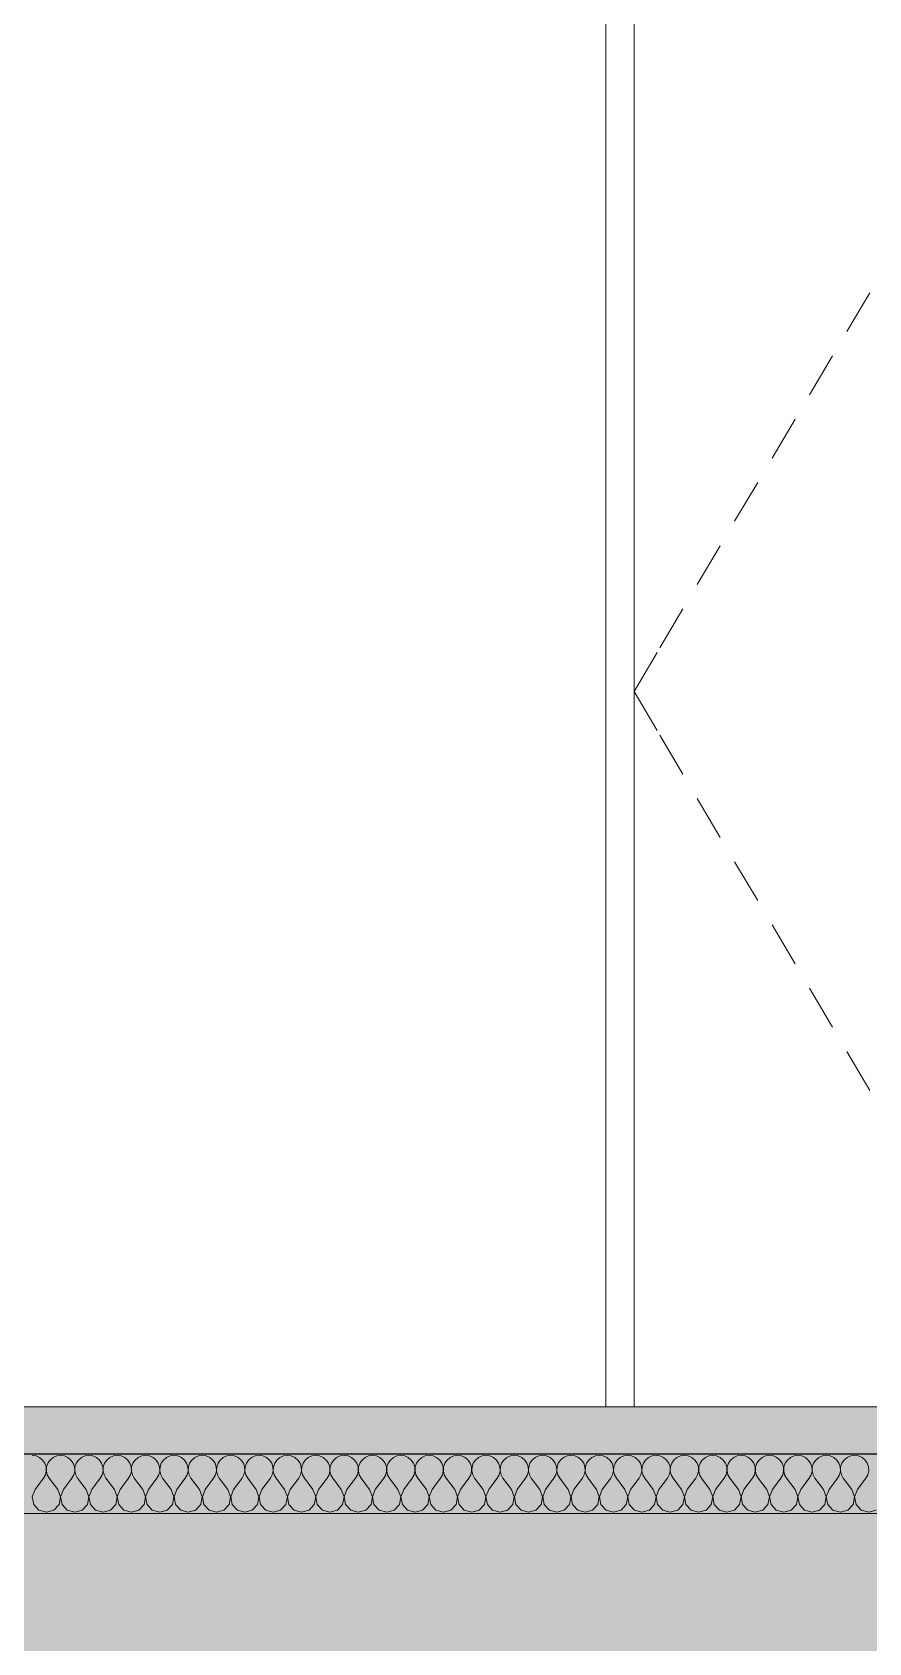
# Model space of a CAD drawing. Header units: millimetres. Extents: x -46169 to 153589, y -86316 to 18123.
# Drawn here: x 140326 to 141731, y -83316 to -80612 of the extents above; entities that cross this region are included whole.
import ezdxf

# ---------------------------------------------------------------- set-up
doc = ezdxf.new("R2010")
doc.units = ezdxf.units.MM
doc.header["$MEASUREMENT"] = 0
doc.linetypes.add('Dashed', pattern=[2822.222233, 1411.111116, -1411.111116])
doc.linetypes.add('Wipeout_Contour', pattern=[1000, 0, -1000])
for name, color, linetype, lineweight, true_color in [('0_Pen_No__105', 7, 'Continuous', 15, 0xa6a6a6), ('New_A-20-M_Floor_Slab_Pen_No__107', 7, 'Continuous', 15, 0xa6a6a6), ('New_A-20-M_Floor_Slab_Pen_No__109', 7, 'Continuous', 15, 0xa6a6a6), ('New_A-20-M_Floor_Slab_Pen_No__162', 7, 'Continuous', 0, 0xe47200), ('New_ArchiCAD Doors_Pen_No__63', 7, 'Continuous', 20, 0x606060)]:
    doc.layers.add(name, color=color, linetype=linetype, lineweight=lineweight, true_color=true_color)
for name, color, linetype, lineweight in [('A-95-P_Drawing_Pen_No__1', 7, 'Continuous', 13), ('A-95-P_Drawing_Pen_No__84', 8, 'Continuous', 20), ('New_A-20-M_Floor_Slab_Pen_No__1', 7, 'Continuous', 13), ('New_ArchiCAD Doors_Pen_No__3', 7, 'Continuous', 18), ('New_ArchiCAD Doors_Pen_No__87', 8, 'Continuous', 20)]:
    doc.layers.add(name, color=color, linetype=linetype, lineweight=lineweight)
for name, color, linetype in [('New_A-20-M_Floor_Slab', 7, 'Continuous'), ('New_A-25-M_Wall_Int', 7, 'Continuous'), ('New_ArchiCAD Doors', 7, 'Continuous')]:
    doc.layers.add(name, color=color, linetype=linetype)

# ---------------------------------------------------------------- blocks, each defined once
blk = doc.blocks.new('Section Elem_53_2', base_point=(96051.2, -82919.8))
at = {"color": 254, "linetype": 'Wipeout_Contour', "lineweight": 0, "ltscale": 640953.580065}
blk.add_wipeout([(140101.7, -82919.8), (140363.4, -82919.8), (140363.4, -71839.8), (140101.7, -71839.8)], dxfattribs=at).dxf.layer = 'New_A-25-M_Wall_Int'
at = {"color": 254, "linetype": 'Wipeout_Contour', "lineweight": 0, "ltscale": 641864.652982}
blk.add_wipeout([(140363.4, -82919.8), (140622, -82919.8), (140622, -71839.8), (140363.4, -71839.8)], dxfattribs=at).dxf.layer = 'New_A-25-M_Wall_Int'
at = {"color": 254, "linetype": 'Wipeout_Contour', "lineweight": 0, "ltscale": 642764.27852}
blk.add_wipeout([(140877, -71839.8), (140622, -71839.8), (140622, -82919.8), (140877, -82919.8)], dxfattribs=at).dxf.layer = 'New_A-25-M_Wall_Int'
at = {"color": 254, "linetype": 'Wipeout_Contour', "lineweight": 0, "ltscale": 643651.224783}
blk.add_wipeout([(141128, -71839.8), (140877, -71839.8), (140877, -82919.8), (141128, -82919.8)], dxfattribs=at).dxf.layer = 'New_A-25-M_Wall_Int'
at = {"color": 254, "linetype": 'Wipeout_Contour', "lineweight": 0, "ltscale": 969712.00418}
blk.add_wipeout([(141128, -71839.8), (141128, -82919.8), (141289, -82919.8), (141289, -80461.8), (141374.9, -80461.8), (141374.9, -71839.8)], dxfattribs=at).dxf.layer = 'New_A-25-M_Wall_Int'
blk = doc.blocks.new('Section Elem_56_2', base_point=(96051.2, -82919.8))
at = {"color": 254, "linetype": 'Wipeout_Contour', "lineweight": 0, "ltscale": 652989.785675}
blk.add_wipeout([(141336.7, -82919.8), (141336.7, -80534.8), (141289, -80534.8), (141289, -82919.8)], dxfattribs=at).dxf.layer = 'New_ArchiCAD Doors'
at = {"color": 254, "linetype": 'Wipeout_Contour', "lineweight": 0, "ltscale": 658076.669751}
blk.add_wipeout([(142756.2, -80534.8), (142756.2, -82919.8), (142803.9, -82919.8), (142803.9, -80534.8)], dxfattribs=at).dxf.layer = 'New_ArchiCAD Doors'
at = {"color": 254, "linetype": 'Wipeout_Contour', "lineweight": 0, "ltscale": 658159.788787}
blk.add_wipeout([(142804.1, -80534.8), (142803.9, -80534.8), (142803.9, -82919.8), (142804.1, -82919.8)], dxfattribs=at).dxf.layer = 'New_ArchiCAD Doors'
at = {"color": 254, "linetype": 'Wipeout_Contour', "lineweight": 0, "ltscale": 1306221.856758765}
blk.add_wipeout([(142803.9, -80461.8), (141289, -80461.8), (141289, -80534.8), (141336.7, -80534.8), (141336.7, -80518.8), (142756.2, -80518.8), (142756.2, -80534.8), (142803.9, -80534.8)], dxfattribs=at).dxf.layer = 'New_ArchiCAD Doors'
at = {"layer": 'New_ArchiCAD Doors_Pen_No__63', "linetype": 'Continuous'}
for p, q in [((141289, -80534.8), (141289, -80461.8)), ((141289, -82919.8), (141289, -80534.8))]:
    blk.add_line(p, q, dxfattribs=at)
at = {"color": 254, "linetype": 'Wipeout_Contour', "lineweight": 0, "ltscale": 655718.820238}
blk.add_wipeout([(142804.1, -80461.8), (142803.9, -80461.8), (142803.9, -80534.8), (142804.1, -80534.8)], dxfattribs=at).dxf.layer = 'New_ArchiCAD Doors'
at = {"color": 254, "linetype": 'Wipeout_Contour', "lineweight": 0, "ltscale": 654286.177187}
blk.add_wipeout([(141336.7, -80518.8), (141336.7, -82919.8), (142046.4, -82919.8), (142046.4, -80518.8)], dxfattribs=at).dxf.layer = 'New_ArchiCAD Doors'
at = {"layer": 'New_ArchiCAD Doors_Pen_No__3', "linetype": 'Continuous'}
for p, q in [((141983.6, -80624.9), (141945, -80690.3)), ((141920.8, -80731.1), (141882.2, -80796.5)), ((141858.1, -80837.3), (141819.4, -80902.6)), ((141795.3, -80943.5), (141756.7, -81008.8)), ((141732.5, -81049.7), (141693.9, -81115)), ((141669.7, -81155.8), (141631.1, -81221.2)), ((141607, -81262), (141568.3, -81327.4)), ((141544.2, -81368.2), (141505.5, -81433.5)), ((141481.4, -81474.4), (141442.8, -81539.7)), ((141418.6, -81580.6), (141380, -81645.9)), ((141375.3, -81653.9), (141336.6, -81719.3)), ((141375.3, -81784.6), (141336.6, -81719.3)), ((141418.6, -81857.9), (141380, -81792.6)), ((141481.4, -81964.1), (141442.8, -81898.8)), ((141544.2, -82070.3), (141505.5, -82005)), ((141607, -82176.5), (141568.3, -82111.1)), ((141669.7, -82282.7), (141631.1, -82217.3)), ((141732.5, -82388.8), (141693.9, -82323.5)), ((141795.3, -82495), (141756.7, -82429.7)), ((141858.1, -82601.2), (141819.4, -82535.9)), ((141920.8, -82707.4), (141882.2, -82642.1)), ((141983.6, -82813.6), (141945, -82748.2))]:
    blk.add_line(p, q, dxfattribs=at)
at = {"layer": 'New_ArchiCAD Doors_Pen_No__63', "linetype": 'Continuous'}
for p, q in [((141289, -80461.8), (142803.9, -80461.8)), ((142803.9, -80461.8), (142803.9, -80534.8)), ((142804.1, -80461.8), (142803.9, -80461.8)), ((141336.7, -80518.8), (141336.7, -80534.8)), ((141336.7, -80534.8), (141336.7, -82919.8)), ((142804.1, -80534.8), (142803.9, -80534.8)), ((142803.9, -80534.8), (142803.9, -82919.8))]:
    blk.add_line(p, q, dxfattribs=at)
at = {"layer": 'New_ArchiCAD Doors_Pen_No__87', "linetype": 'Continuous'}
blk.add_line((142804.1, -80461.8), (142804.1, -82919.8), dxfattribs=at)
at = {"color": 254, "linetype": 'Wipeout_Contour', "lineweight": 0, "ltscale": 656746.977534}
blk.add_wipeout([(142756.2, -80518.8), (142046.4, -80518.8), (142046.4, -82919.8), (142756.2, -82919.8)], dxfattribs=at).dxf.layer = 'New_ArchiCAD Doors'
at = {"layer": 'New_ArchiCAD Doors_Pen_No__3', "linetype": 'Continuous'}
for p, q in [((142046.4, -80518.8), (142007.8, -80584.1)), ((142046.4, -80518.8), (142085, -80584.1)), ((142109.2, -80624.9), (142147.8, -80690.3)), ((142171.9, -80731.1), (142210.6, -80796.5)), ((142234.7, -80837.3), (142273.3, -80902.6)), ((142297.5, -80943.5), (142336.1, -81008.8)), ((142360.3, -81049.7), (142398.9, -81115)), ((142423, -81155.8), (142461.7, -81221.2)), ((142485.8, -81262), (142524.4, -81327.4)), ((142548.6, -81368.2), (142587.2, -81433.5)), ((142611.4, -81474.4), (142650, -81539.7)), ((142674.1, -81580.6), (142712.8, -81645.9)), ((142717.5, -81653.9), (142756.1, -81719.3)), ((142717.5, -81784.6), (142756.1, -81719.3)), ((142674.1, -81857.9), (142712.8, -81792.6)), ((142611.4, -81964.1), (142650, -81898.8)), ((142548.6, -82070.3), (142587.2, -82005)), ((142485.8, -82176.5), (142524.4, -82111.1)), ((142423, -82282.7), (142461.7, -82217.3)), ((142360.3, -82388.8), (142398.9, -82323.5)), ((142297.5, -82495), (142336.1, -82429.7)), ((142234.7, -82601.2), (142273.3, -82535.9)), ((142171.9, -82707.4), (142210.6, -82642.1)), ((142109.2, -82813.6), (142147.8, -82748.2)), ((142046.4, -82919.8), (142007.8, -82854.4)), ((142046.4, -82919.8), (142085, -82854.4))]:
    blk.add_line(p, q, dxfattribs=at)
at = {"layer": 'New_ArchiCAD Doors_Pen_No__63', "linetype": 'Continuous'}
for p, q in [((142046.4, -80518.8), (141336.7, -80518.8)), ((142046.4, -80518.8), (142756.2, -80518.8)), ((142046.4, -82919.8), (142046.4, -80518.8)), ((142756.2, -80518.8), (142756.2, -82919.8))]:
    blk.add_line(p, q, dxfattribs=at)
blk = doc.blocks.new('*X96', base_point=(96051.2, -82919.8))
at = {"layer": 'New_A-20-M_Floor_Slab_Pen_No__107', "linetype": 'Continuous'}
for p, q in [((140332.5, -83002.5), (140325.9, -83001.6)), ((140373.6, -83001.6), (140367.1, -83002.5)), ((140380.1, -83002.5), (140373.6, -83001.6)), ((140421.2, -83001.6), (140414.7, -83002.5)), ((140427.7, -83002.5), (140421.2, -83001.6)), ((140468.8, -83001.6), (140462.3, -83002.5)), ((140475.3, -83002.5), (140468.8, -83001.6)), ((140516.4, -83001.6), (140509.9, -83002.5)), ((140522.9, -83002.5), (140516.4, -83001.6)), ((140564, -83001.6), (140557.5, -83002.5)), ((140570.5, -83002.5), (140564, -83001.6)), ((140611.7, -83001.6), (140605.2, -83002.5)), ((140618.2, -83002.5), (140611.7, -83001.6)), ((140659.3, -83001.6), (140652.8, -83002.5)), ((140665.8, -83002.5), (140659.3, -83001.6)), ((140706.9, -83001.6), (140700.4, -83002.5)), ((140713.4, -83002.5), (140706.9, -83001.6)), ((140754.5, -83001.6), (140748, -83002.5)), ((140761, -83002.5), (140754.5, -83001.6)), ((140802.1, -83001.6), (140795.6, -83002.5)), ((140808.6, -83002.5), (140802.1, -83001.6)), ((140849.8, -83001.6), (140843.3, -83002.5)), ((140856.3, -83002.5), (140849.8, -83001.6)), ((140897.4, -83001.6), (140890.9, -83002.5)), ((140903.9, -83002.5), (140897.4, -83001.6)), ((140945, -83001.6), (140938.5, -83002.5)), ((140951.5, -83002.5), (140945, -83001.6)), ((140992.6, -83001.6), (140986.1, -83002.5)), ((140999.1, -83002.5), (140992.6, -83001.6)), ((141040.2, -83001.6), (141033.7, -83002.5)), ((141046.7, -83002.5), (141040.2, -83001.6)), ((141087.9, -83001.6), (141081.3, -83002.5)), ((141094.4, -83002.5), (141087.9, -83001.6)), ((141135.5, -83001.6), (141129, -83002.5)), ((141142, -83002.5), (141135.5, -83001.6)), ((141183.1, -83001.6), (141176.6, -83002.5)), ((141189.6, -83002.5), (141183.1, -83001.6)), ((141230.7, -83001.6), (141224.2, -83002.5)), ((141237.2, -83002.5), (141230.7, -83001.6)), ((141278.3, -83001.6), (141271.8, -83002.5)), ((141284.8, -83002.5), (141278.3, -83001.6)), ((141325.9, -83001.6), (141319.4, -83002.5)), ((141332.5, -83002.5), (141325.9, -83001.6)), ((141373.6, -83001.6), (141367.1, -83002.5)), ((141380.1, -83002.5), (141373.6, -83001.6)), ((141421.2, -83001.6), (141414.7, -83002.5)), ((141427.7, -83002.5), (141421.2, -83001.6)), ((141468.8, -83001.6), (141462.3, -83002.5)), ((141475.3, -83002.5), (141468.8, -83001.6)), ((141516.4, -83001.6), (141509.9, -83002.5)), ((141522.9, -83002.5), (141516.4, -83001.6)), ((141564, -83001.6), (141557.5, -83002.5)), ((141570.5, -83002.5), (141564, -83001.6)), ((141611.7, -83001.6), (141605.2, -83002.5)), ((141618.2, -83002.5), (141611.7, -83001.6)), ((141659.3, -83001.6), (141652.8, -83002.5)), ((141665.8, -83002.5), (141659.3, -83001.6)), ((141706.9, -83001.6), (141700.4, -83002.5)), ((141713.4, -83002.5), (141706.9, -83001.6)), ((140338.5, -83005.2), (140332.5, -83002.5)), ((140343.5, -83009.4), (140338.5, -83005.2)), ((140347.2, -83014.8), (140343.5, -83009.4)), ((140349.3, -83021), (140347.2, -83014.8)), ((140348.2, -83034), (140349.7, -83027.6)), ((140349.7, -83027.6), (140349.3, -83021)), ((140350.2, -83021), (140349.9, -83027.6)), ((140349.9, -83027.6), (140351.3, -83034)), ((140352.3, -83014.8), (140350.2, -83021)), ((140356, -83009.4), (140352.3, -83014.8)), ((140361, -83005.2), (140356, -83009.4)), ((140367.1, -83002.5), (140361, -83005.2)), ((140386.1, -83005.2), (140380.1, -83002.5)), ((140391.1, -83009.4), (140386.1, -83005.2)), ((140394.9, -83014.8), (140391.1, -83009.4)), ((140397, -83021), (140394.9, -83014.8)), ((140395.8, -83034), (140397.3, -83027.6)), ((140397.3, -83027.6), (140397, -83021)), ((140397.8, -83021), (140397.5, -83027.6)), ((140397.5, -83027.6), (140399, -83034)), ((140399.9, -83014.8), (140397.8, -83021)), ((140403.6, -83009.4), (140399.9, -83014.8)), ((140408.7, -83005.2), (140403.6, -83009.4)), ((140414.7, -83002.5), (140408.7, -83005.2)), ((140433.7, -83005.2), (140427.7, -83002.5)), ((140438.8, -83009.4), (140433.7, -83005.2)), ((140442.5, -83014.8), (140438.8, -83009.4)), ((140444.6, -83021), (140442.5, -83014.8)), ((140443.4, -83034), (140444.9, -83027.6)), ((140444.9, -83027.6), (140444.6, -83021)), ((140445.4, -83021), (140445.1, -83027.6)), ((140445.1, -83027.6), (140446.6, -83034)), ((140447.5, -83014.8), (140445.4, -83021)), ((140451.2, -83009.4), (140447.5, -83014.8)), ((140456.3, -83005.2), (140451.2, -83009.4)), ((140462.3, -83002.5), (140456.3, -83005.2)), ((140481.3, -83005.2), (140475.3, -83002.5)), ((140486.4, -83009.4), (140481.3, -83005.2)), ((140490.1, -83014.8), (140486.4, -83009.4)), ((140492.2, -83021), (140490.1, -83014.8)), ((140491, -83034), (140492.5, -83027.6)), ((140492.5, -83027.6), (140492.2, -83021)), ((140493, -83021), (140492.7, -83027.6)), ((140492.7, -83027.6), (140494.2, -83034)), ((140495.1, -83014.8), (140493, -83021)), ((140498.8, -83009.4), (140495.1, -83014.8)), ((140503.9, -83005.2), (140498.8, -83009.4)), ((140509.9, -83002.5), (140503.9, -83005.2)), ((140528.9, -83005.2), (140522.9, -83002.5)), ((140534, -83009.4), (140528.9, -83005.2)), ((140537.7, -83014.8), (140534, -83009.4)), ((140539.8, -83021), (140537.7, -83014.8)), ((140538.7, -83034), (140540.1, -83027.6)), ((140540.1, -83027.6), (140539.8, -83021)), ((140540.6, -83021), (140540.3, -83027.6)), ((140540.3, -83027.6), (140541.8, -83034)), ((140542.7, -83014.8), (140540.6, -83021)), ((140546.5, -83009.4), (140542.7, -83014.8)), ((140551.5, -83005.2), (140546.5, -83009.4)), ((140557.5, -83002.5), (140551.5, -83005.2)), ((140576.6, -83005.2), (140570.5, -83002.5)), ((140581.6, -83009.4), (140576.6, -83005.2)), ((140585.3, -83014.8), (140581.6, -83009.4)), ((140587.4, -83021), (140585.3, -83014.8)), ((140586.3, -83034), (140587.8, -83027.6)), ((140587.8, -83027.6), (140587.4, -83021)), ((140588.3, -83021), (140587.9, -83027.6)), ((140587.9, -83027.6), (140589.4, -83034)), ((140590.4, -83014.8), (140588.3, -83021)), ((140594.1, -83009.4), (140590.4, -83014.8)), ((140599.1, -83005.2), (140594.1, -83009.4)), ((140605.2, -83002.5), (140599.1, -83005.2)), ((140624.2, -83005.2), (140618.2, -83002.5)), ((140629.2, -83009.4), (140624.2, -83005.2)), ((140633, -83014.8), (140629.2, -83009.4)), ((140635.1, -83021), (140633, -83014.8)), ((140633.9, -83034), (140635.4, -83027.6)), ((140635.4, -83027.6), (140635.1, -83021)), ((140635.9, -83021), (140635.6, -83027.6)), ((140635.6, -83027.6), (140637.1, -83034)), ((140638, -83014.8), (140635.9, -83021)), ((140641.7, -83009.4), (140638, -83014.8)), ((140646.8, -83005.2), (140641.7, -83009.4)), ((140652.8, -83002.5), (140646.8, -83005.2)), ((140671.8, -83005.2), (140665.8, -83002.5)), ((140676.9, -83009.4), (140671.8, -83005.2)), ((140680.6, -83014.8), (140676.9, -83009.4)), ((140682.7, -83021), (140680.6, -83014.8)), ((140681.5, -83034), (140683, -83027.6)), ((140683, -83027.6), (140682.7, -83021)), ((140683.5, -83021), (140683.2, -83027.6)), ((140683.2, -83027.6), (140684.7, -83034)), ((140685.6, -83014.8), (140683.5, -83021)), ((140689.3, -83009.4), (140685.6, -83014.8)), ((140694.4, -83005.2), (140689.3, -83009.4)), ((140700.4, -83002.5), (140694.4, -83005.2)), ((140719.4, -83005.2), (140713.4, -83002.5)), ((140724.5, -83009.4), (140719.4, -83005.2)), ((140728.2, -83014.8), (140724.5, -83009.4)), ((140730.3, -83021), (140728.2, -83014.8)), ((140729.1, -83034), (140730.6, -83027.6)), ((140730.6, -83027.6), (140730.3, -83021)), ((140731.1, -83021), (140730.8, -83027.6)), ((140730.8, -83027.6), (140732.3, -83034)), ((140733.2, -83014.8), (140731.1, -83021)), ((140736.9, -83009.4), (140733.2, -83014.8)), ((140742, -83005.2), (140736.9, -83009.4)), ((140748, -83002.5), (140742, -83005.2)), ((140767, -83005.2), (140761, -83002.5)), ((140772.1, -83009.4), (140767, -83005.2)), ((140775.8, -83014.8), (140772.1, -83009.4)), ((140777.9, -83021), (140775.8, -83014.8)), ((140776.7, -83034), (140778.2, -83027.6)), ((140778.2, -83027.6), (140777.9, -83021)), ((140778.7, -83021), (140778.4, -83027.6)), ((140778.4, -83027.6), (140779.9, -83034)), ((140780.8, -83014.8), (140778.7, -83021)), ((140784.6, -83009.4), (140780.8, -83014.8)), ((140789.6, -83005.2), (140784.6, -83009.4)), ((140795.6, -83002.5), (140789.6, -83005.2)), ((140814.7, -83005.2), (140808.6, -83002.5)), ((140819.7, -83009.4), (140814.7, -83005.2)), ((140823.4, -83014.8), (140819.7, -83009.4)), ((140825.5, -83021), (140823.4, -83014.8)), ((140824.4, -83034), (140825.9, -83027.6)), ((140825.9, -83027.6), (140825.5, -83021)), ((140826.4, -83021), (140826, -83027.6)), ((140826, -83027.6), (140827.5, -83034)), ((140828.5, -83014.8), (140826.4, -83021)), ((140832.2, -83009.4), (140828.5, -83014.8)), ((140837.2, -83005.2), (140832.2, -83009.4)), ((140843.3, -83002.5), (140837.2, -83005.2)), ((140862.3, -83005.2), (140856.3, -83002.5)), ((140867.3, -83009.4), (140862.3, -83005.2)), ((140871.1, -83014.8), (140867.3, -83009.4)), ((140873.2, -83021), (140871.1, -83014.8)), ((140872, -83034), (140873.5, -83027.6)), ((140873.5, -83027.6), (140873.2, -83021)), ((140874, -83021), (140873.7, -83027.6)), ((140873.7, -83027.6), (140875.2, -83034)), ((140876.1, -83014.8), (140874, -83021)), ((140879.8, -83009.4), (140876.1, -83014.8)), ((140884.9, -83005.2), (140879.8, -83009.4)), ((140890.9, -83002.5), (140884.9, -83005.2)), ((140909.9, -83005.2), (140903.9, -83002.5)), ((140915, -83009.4), (140909.9, -83005.2)), ((140918.7, -83014.8), (140915, -83009.4)), ((140920.8, -83021), (140918.7, -83014.8)), ((140919.6, -83034), (140921.1, -83027.6)), ((140921.1, -83027.6), (140920.8, -83021)), ((140921.6, -83021), (140921.3, -83027.6)), ((140921.3, -83027.6), (140922.8, -83034)), ((140923.7, -83014.8), (140921.6, -83021)), ((140927.4, -83009.4), (140923.7, -83014.8)), ((140932.5, -83005.2), (140927.4, -83009.4)), ((140938.5, -83002.5), (140932.5, -83005.2)), ((140957.5, -83005.2), (140951.5, -83002.5)), ((140962.6, -83009.4), (140957.5, -83005.2)), ((140966.3, -83014.8), (140962.6, -83009.4)), ((140968.4, -83021), (140966.3, -83014.8)), ((140967.2, -83034), (140968.7, -83027.6)), ((140968.7, -83027.6), (140968.4, -83021)), ((140969.2, -83021), (140968.9, -83027.6)), ((140968.9, -83027.6), (140970.4, -83034)), ((140971.3, -83014.8), (140969.2, -83021)), ((140975, -83009.4), (140971.3, -83014.8)), ((140980.1, -83005.2), (140975, -83009.4)), ((140986.1, -83002.5), (140980.1, -83005.2)), ((141005.1, -83005.2), (140999.1, -83002.5)), ((141010.2, -83009.4), (141005.1, -83005.2)), ((141013.9, -83014.8), (141010.2, -83009.4)), ((141016, -83021), (141013.9, -83014.8)), ((141014.8, -83034), (141016.3, -83027.6)), ((141016.3, -83027.6), (141016, -83021)), ((141016.8, -83021), (141016.5, -83027.6)), ((141016.5, -83027.6), (141018, -83034)), ((141018.9, -83014.8), (141016.8, -83021)), ((141022.7, -83009.4), (141018.9, -83014.8)), ((141027.7, -83005.2), (141022.7, -83009.4)), ((141033.7, -83002.5), (141027.7, -83005.2)), ((141052.8, -83005.2), (141046.7, -83002.5)), ((141057.8, -83009.4), (141052.8, -83005.2)), ((141061.5, -83014.8), (141057.8, -83009.4)), ((141063.6, -83021), (141061.5, -83014.8)), ((141062.5, -83034), (141063.9, -83027.6)), ((141063.9, -83027.6), (141063.6, -83021)), ((141064.5, -83021), (141064.1, -83027.6)), ((141064.1, -83027.6), (141065.6, -83034)), ((141066.6, -83014.8), (141064.5, -83021)), ((141070.3, -83009.4), (141066.6, -83014.8)), ((141075.3, -83005.2), (141070.3, -83009.4)), ((141081.3, -83002.5), (141075.3, -83005.2)), ((141100.4, -83005.2), (141094.4, -83002.5)), ((141105.4, -83009.4), (141100.4, -83005.2)), ((141109.1, -83014.8), (141105.4, -83009.4)), ((141111.2, -83021), (141109.1, -83014.8)), ((141110.1, -83034), (141111.6, -83027.6)), ((141111.6, -83027.6), (141111.2, -83021)), ((141112.1, -83021), (141111.8, -83027.6)), ((141111.8, -83027.6), (141113.2, -83034)), ((141114.2, -83014.8), (141112.1, -83021)), ((141117.9, -83009.4), (141114.2, -83014.8)), ((141123, -83005.2), (141117.9, -83009.4)), ((141129, -83002.5), (141123, -83005.2)), ((141148, -83005.2), (141142, -83002.5)), ((141153, -83009.4), (141148, -83005.2)), ((141156.8, -83014.8), (141153, -83009.4)), ((141158.9, -83021), (141156.8, -83014.8)), ((141157.7, -83034), (141159.2, -83027.6)), ((141159.2, -83027.6), (141158.9, -83021)), ((141159.7, -83021), (141159.4, -83027.6)), ((141159.4, -83027.6), (141160.9, -83034)), ((141161.8, -83014.8), (141159.7, -83021)), ((141165.5, -83009.4), (141161.8, -83014.8)), ((141170.6, -83005.2), (141165.5, -83009.4)), ((141176.6, -83002.5), (141170.6, -83005.2)), ((141195.6, -83005.2), (141189.6, -83002.5)), ((141200.7, -83009.4), (141195.6, -83005.2)), ((141204.4, -83014.8), (141200.7, -83009.4)), ((141206.5, -83021), (141204.4, -83014.8)), ((141205.3, -83034), (141206.8, -83027.6)), ((141206.8, -83027.6), (141206.5, -83021)), ((141207.3, -83021), (141207, -83027.6)), ((141207, -83027.6), (141208.5, -83034)), ((141209.4, -83014.8), (141207.3, -83021)), ((141213.1, -83009.4), (141209.4, -83014.8)), ((141218.2, -83005.2), (141213.1, -83009.4)), ((141224.2, -83002.5), (141218.2, -83005.2)), ((141243.2, -83005.2), (141237.2, -83002.5)), ((141248.3, -83009.4), (141243.2, -83005.2)), ((141252, -83014.8), (141248.3, -83009.4)), ((141254.1, -83021), (141252, -83014.8)), ((141252.9, -83034), (141254.4, -83027.6)), ((141254.4, -83027.6), (141254.1, -83021)), ((141254.9, -83021), (141254.6, -83027.6)), ((141254.6, -83027.6), (141256.1, -83034)), ((141257, -83014.8), (141254.9, -83021)), ((141260.8, -83009.4), (141257, -83014.8)), ((141265.8, -83005.2), (141260.8, -83009.4)), ((141271.8, -83002.5), (141265.8, -83005.2)), ((141290.8, -83005.2), (141284.8, -83002.5)), ((141295.9, -83009.4), (141290.8, -83005.2)), ((141299.6, -83014.8), (141295.9, -83009.4)), ((141301.7, -83021), (141299.6, -83014.8)), ((141300.6, -83034), (141302, -83027.6)), ((141302, -83027.6), (141301.7, -83021)), ((141302.6, -83021), (141302.2, -83027.6)), ((141302.2, -83027.6), (141303.7, -83034)), ((141304.7, -83014.8), (141302.6, -83021)), ((141308.4, -83009.4), (141304.7, -83014.8)), ((141313.4, -83005.2), (141308.4, -83009.4)), ((141319.4, -83002.5), (141313.4, -83005.2)), ((141338.5, -83005.2), (141332.5, -83002.5)), ((141343.5, -83009.4), (141338.5, -83005.2)), ((141347.2, -83014.8), (141343.5, -83009.4)), ((141349.3, -83021), (141347.2, -83014.8)), ((141348.2, -83034), (141349.7, -83027.6)), ((141349.7, -83027.6), (141349.3, -83021)), ((141350.2, -83021), (141349.9, -83027.6)), ((141349.9, -83027.6), (141351.3, -83034)), ((141352.3, -83014.8), (141350.2, -83021)), ((141356, -83009.4), (141352.3, -83014.8)), ((141361, -83005.2), (141356, -83009.4)), ((141367.1, -83002.5), (141361, -83005.2)), ((141386.1, -83005.2), (141380.1, -83002.5)), ((141391.1, -83009.4), (141386.1, -83005.2)), ((141394.9, -83014.8), (141391.1, -83009.4)), ((141397, -83021), (141394.9, -83014.8)), ((141395.8, -83034), (141397.3, -83027.6)), ((141397.3, -83027.6), (141397, -83021)), ((141397.8, -83021), (141397.5, -83027.6)), ((141397.5, -83027.6), (141399, -83034)), ((141399.9, -83014.8), (141397.8, -83021)), ((141403.6, -83009.4), (141399.9, -83014.8)), ((141408.7, -83005.2), (141403.6, -83009.4)), ((141414.7, -83002.5), (141408.7, -83005.2)), ((141433.7, -83005.2), (141427.7, -83002.5)), ((141438.8, -83009.4), (141433.7, -83005.2)), ((141442.5, -83014.8), (141438.8, -83009.4)), ((141444.6, -83021), (141442.5, -83014.8)), ((141443.4, -83034), (141444.9, -83027.6)), ((141444.9, -83027.6), (141444.6, -83021)), ((141445.4, -83021), (141445.1, -83027.6)), ((141445.1, -83027.6), (141446.6, -83034)), ((141447.5, -83014.8), (141445.4, -83021)), ((141451.2, -83009.4), (141447.5, -83014.8)), ((141456.3, -83005.2), (141451.2, -83009.4)), ((141462.3, -83002.5), (141456.3, -83005.2)), ((141481.3, -83005.2), (141475.3, -83002.5)), ((141486.4, -83009.4), (141481.3, -83005.2)), ((141490.1, -83014.8), (141486.4, -83009.4)), ((141492.2, -83021), (141490.1, -83014.8)), ((141491, -83034), (141492.5, -83027.6)), ((141492.5, -83027.6), (141492.2, -83021)), ((141493, -83021), (141492.7, -83027.6)), ((141492.7, -83027.6), (141494.2, -83034)), ((141495.1, -83014.8), (141493, -83021)), ((141498.8, -83009.4), (141495.1, -83014.8)), ((141503.9, -83005.2), (141498.8, -83009.4)), ((141509.9, -83002.5), (141503.9, -83005.2)), ((141528.9, -83005.2), (141522.9, -83002.5)), ((141534, -83009.4), (141528.9, -83005.2)), ((141537.7, -83014.8), (141534, -83009.4)), ((141539.8, -83021), (141537.7, -83014.8)), ((141538.7, -83034), (141540.1, -83027.6)), ((141540.1, -83027.6), (141539.8, -83021)), ((141540.6, -83021), (141540.3, -83027.6)), ((141540.3, -83027.6), (141541.8, -83034)), ((141542.7, -83014.8), (141540.6, -83021)), ((141546.5, -83009.4), (141542.7, -83014.8)), ((141551.5, -83005.2), (141546.5, -83009.4)), ((141557.5, -83002.5), (141551.5, -83005.2)), ((141576.6, -83005.2), (141570.5, -83002.5)), ((141581.6, -83009.4), (141576.6, -83005.2)), ((141585.3, -83014.8), (141581.6, -83009.4)), ((141587.4, -83021), (141585.3, -83014.8)), ((141586.3, -83034), (141587.8, -83027.6)), ((141587.8, -83027.6), (141587.4, -83021)), ((141588.3, -83021), (141587.9, -83027.6)), ((141587.9, -83027.6), (141589.4, -83034)), ((141590.4, -83014.8), (141588.3, -83021)), ((141594.1, -83009.4), (141590.4, -83014.8)), ((141599.1, -83005.2), (141594.1, -83009.4)), ((141605.2, -83002.5), (141599.1, -83005.2)), ((141624.2, -83005.2), (141618.2, -83002.5)), ((141629.2, -83009.4), (141624.2, -83005.2)), ((141633, -83014.8), (141629.2, -83009.4)), ((141635.1, -83021), (141633, -83014.8)), ((141633.9, -83034), (141635.4, -83027.6)), ((141635.4, -83027.6), (141635.1, -83021)), ((141635.9, -83021), (141635.6, -83027.6)), ((141635.6, -83027.6), (141637.1, -83034)), ((141638, -83014.8), (141635.9, -83021)), ((141641.7, -83009.4), (141638, -83014.8)), ((141646.8, -83005.2), (141641.7, -83009.4)), ((141652.8, -83002.5), (141646.8, -83005.2)), ((141671.8, -83005.2), (141665.8, -83002.5)), ((141676.9, -83009.4), (141671.8, -83005.2)), ((141680.6, -83014.8), (141676.9, -83009.4)), ((141682.7, -83021), (141680.6, -83014.8)), ((141681.5, -83034), (141683, -83027.6)), ((141683, -83027.6), (141682.7, -83021)), ((141683.5, -83021), (141683.2, -83027.6)), ((141683.2, -83027.6), (141684.7, -83034)), ((141685.6, -83014.8), (141683.5, -83021)), ((141689.3, -83009.4), (141685.6, -83014.8)), ((141694.4, -83005.2), (141689.3, -83009.4)), ((141700.4, -83002.5), (141694.4, -83005.2)), ((141719.4, -83005.2), (141713.4, -83002.5)), ((141724.5, -83009.4), (141719.4, -83005.2)), ((141728.2, -83014.8), (141724.5, -83009.4)), ((141730.3, -83021), (141728.2, -83014.8)), ((141729.1, -83034), (141730.6, -83027.6)), ((141730.6, -83027.6), (141730.3, -83021)), ((140330.7, -83058.8), (140345, -83039.7)), ((140345, -83039.7), (140348.2, -83034)), ((140351.3, -83034), (140354.5, -83039.7)), ((140368.8, -83058.8), (140354.5, -83039.7)), ((140378.3, -83058.8), (140392.6, -83039.7)), ((140392.6, -83039.7), (140395.8, -83034)), ((140399, -83034), (140402.1, -83039.7)), ((140416.4, -83058.8), (140402.1, -83039.7)), ((140425.9, -83058.8), (140440.2, -83039.7)), ((140440.2, -83039.7), (140443.4, -83034)), ((140446.6, -83034), (140449.8, -83039.7)), ((140464, -83058.8), (140449.8, -83039.7)), ((140473.6, -83058.8), (140487.9, -83039.7)), ((140487.9, -83039.7), (140491, -83034)), ((140494.2, -83034), (140497.4, -83039.7)), ((140511.7, -83058.8), (140497.4, -83039.7)), ((140521.2, -83058.8), (140535.5, -83039.7)), ((140535.5, -83039.7), (140538.7, -83034)), ((140541.8, -83034), (140545, -83039.7)), ((140559.3, -83058.8), (140545, -83039.7)), ((140568.8, -83058.8), (140583.1, -83039.7)), ((140583.1, -83039.7), (140586.3, -83034)), ((140589.4, -83034), (140592.6, -83039.7)), ((140606.9, -83058.8), (140592.6, -83039.7)), ((140616.4, -83058.8), (140630.7, -83039.7)), ((140630.7, -83039.7), (140633.9, -83034)), ((140637.1, -83034), (140640.2, -83039.7)), ((140654.5, -83058.8), (140640.2, -83039.7)), ((140664, -83058.8), (140678.3, -83039.7)), ((140678.3, -83039.7), (140681.5, -83034)), ((140684.7, -83034), (140687.9, -83039.7)), ((140702.1, -83058.8), (140687.9, -83039.7)), ((140711.7, -83058.8), (140725.9, -83039.7)), ((140725.9, -83039.7), (140729.1, -83034)), ((140732.3, -83034), (140735.5, -83039.7)), ((140749.8, -83058.8), (140735.5, -83039.7)), ((140759.3, -83058.8), (140773.6, -83039.7)), ((140773.6, -83039.7), (140776.7, -83034)), ((140779.9, -83034), (140783.1, -83039.7)), ((140797.4, -83058.8), (140783.1, -83039.7)), ((140806.9, -83058.8), (140821.2, -83039.7)), ((140821.2, -83039.7), (140824.4, -83034)), ((140827.5, -83034), (140830.7, -83039.7)), ((140845, -83058.8), (140830.7, -83039.7)), ((140854.5, -83058.8), (140868.8, -83039.7)), ((140868.8, -83039.7), (140872, -83034)), ((140875.2, -83034), (140878.3, -83039.7)), ((140892.6, -83058.8), (140878.3, -83039.7)), ((140902.1, -83058.8), (140916.4, -83039.7)), ((140916.4, -83039.7), (140919.6, -83034)), ((140922.8, -83034), (140925.9, -83039.7)), ((140940.2, -83058.8), (140925.9, -83039.7)), ((140949.8, -83058.8), (140964, -83039.7)), ((140964, -83039.7), (140967.2, -83034)), ((140970.4, -83034), (140973.6, -83039.7)), ((140987.9, -83058.8), (140973.6, -83039.7)), ((140997.4, -83058.8), (141011.7, -83039.7)), ((141011.7, -83039.7), (141014.8, -83034)), ((141018, -83034), (141021.2, -83039.7)), ((141035.5, -83058.8), (141021.2, -83039.7)), ((141045, -83058.8), (141059.3, -83039.7)), ((141059.3, -83039.7), (141062.5, -83034)), ((141065.6, -83034), (141068.8, -83039.7)), ((141083.1, -83058.8), (141068.8, -83039.7)), ((141092.6, -83058.8), (141106.9, -83039.7)), ((141106.9, -83039.7), (141110.1, -83034)), ((141113.2, -83034), (141116.4, -83039.7)), ((141130.7, -83058.8), (141116.4, -83039.7)), ((141140.2, -83058.8), (141154.5, -83039.7)), ((141154.5, -83039.7), (141157.7, -83034)), ((141160.9, -83034), (141164, -83039.7)), ((141178.3, -83058.8), (141164, -83039.7)), ((141187.9, -83058.8), (141202.1, -83039.7)), ((141202.1, -83039.7), (141205.3, -83034)), ((141208.5, -83034), (141211.7, -83039.7)), ((141225.9, -83058.8), (141211.7, -83039.7)), ((141235.5, -83058.8), (141249.8, -83039.7)), ((141249.8, -83039.7), (141252.9, -83034)), ((141256.1, -83034), (141259.3, -83039.7)), ((141273.6, -83058.8), (141259.3, -83039.7)), ((141283.1, -83058.8), (141297.4, -83039.7)), ((141297.4, -83039.7), (141300.6, -83034)), ((141303.7, -83034), (141306.9, -83039.7)), ((141321.2, -83058.8), (141306.9, -83039.7)), ((141330.7, -83058.8), (141345, -83039.7)), ((141345, -83039.7), (141348.2, -83034)), ((141351.3, -83034), (141354.5, -83039.7)), ((141368.8, -83058.8), (141354.5, -83039.7)), ((141378.3, -83058.8), (141392.6, -83039.7)), ((141392.6, -83039.7), (141395.8, -83034)), ((141399, -83034), (141402.1, -83039.7)), ((141416.4, -83058.8), (141402.1, -83039.7)), ((141425.9, -83058.8), (141440.2, -83039.7)), ((141440.2, -83039.7), (141443.4, -83034)), ((141446.6, -83034), (141449.8, -83039.7)), ((141464, -83058.8), (141449.8, -83039.7)), ((141473.6, -83058.8), (141487.9, -83039.7)), ((141487.9, -83039.7), (141491, -83034)), ((141494.2, -83034), (141497.4, -83039.7)), ((141511.7, -83058.8), (141497.4, -83039.7)), ((141521.2, -83058.8), (141535.5, -83039.7)), ((141535.5, -83039.7), (141538.7, -83034)), ((141541.8, -83034), (141545, -83039.7)), ((141559.3, -83058.8), (141545, -83039.7)), ((141568.8, -83058.8), (141583.1, -83039.7)), ((141583.1, -83039.7), (141586.3, -83034)), ((141589.4, -83034), (141592.6, -83039.7)), ((141606.9, -83058.8), (141592.6, -83039.7)), ((141616.4, -83058.8), (141630.7, -83039.7)), ((141630.7, -83039.7), (141633.9, -83034)), ((141637.1, -83034), (141640.2, -83039.7)), ((141654.5, -83058.8), (141640.2, -83039.7)), ((141664, -83058.8), (141678.3, -83039.7)), ((141678.3, -83039.7), (141681.5, -83034)), ((141684.7, -83034), (141687.9, -83039.7)), ((141702.1, -83058.8), (141687.9, -83039.7)), ((141711.7, -83058.8), (141725.9, -83039.7)), ((141725.9, -83039.7), (141729.1, -83034)), ((140330.7, -83058.8), (140326, -83070.9)), ((140326, -83070.9), (140328.5, -83083.7)), ((140373.5, -83070.9), (140368.8, -83058.8)), ((140371.1, -83083.7), (140373.5, -83070.9)), ((140378.3, -83058.8), (140373.7, -83070.9)), ((140373.7, -83070.9), (140376.1, -83083.7)), ((140421.1, -83070.9), (140416.4, -83058.8)), ((140418.7, -83083.7), (140421.1, -83070.9)), ((140425.9, -83058.8), (140421.3, -83070.9)), ((140421.3, -83070.9), (140423.7, -83083.7)), ((140468.7, -83070.9), (140464, -83058.8)), ((140466.3, -83083.7), (140468.7, -83070.9)), ((140473.6, -83058.8), (140468.9, -83070.9)), ((140468.9, -83070.9), (140471.3, -83083.7)), ((140516.3, -83070.9), (140511.7, -83058.8)), ((140513.9, -83083.7), (140516.3, -83070.9)), ((140521.2, -83058.8), (140516.5, -83070.9)), ((140516.5, -83070.9), (140518.9, -83083.7)), ((140563.9, -83070.9), (140559.3, -83058.8)), ((140561.5, -83083.7), (140563.9, -83070.9)), ((140568.8, -83058.8), (140564.1, -83070.9)), ((140564.1, -83070.9), (140566.6, -83083.7)), ((140611.6, -83070.9), (140606.9, -83058.8)), ((140609.1, -83083.7), (140611.6, -83070.9)), ((140616.4, -83058.8), (140611.8, -83070.9)), ((140611.8, -83070.9), (140614.2, -83083.7)), ((140659.2, -83070.9), (140654.5, -83058.8)), ((140656.8, -83083.7), (140659.2, -83070.9)), ((140664, -83058.8), (140659.4, -83070.9)), ((140659.4, -83070.9), (140661.8, -83083.7)), ((140706.8, -83070.9), (140702.1, -83058.8)), ((140704.4, -83083.7), (140706.8, -83070.9)), ((140711.7, -83058.8), (140707, -83070.9)), ((140707, -83070.9), (140709.4, -83083.7)), ((140754.4, -83070.9), (140749.8, -83058.8)), ((140752, -83083.7), (140754.4, -83070.9)), ((140759.3, -83058.8), (140754.6, -83070.9)), ((140754.6, -83070.9), (140757, -83083.7)), ((140802, -83070.9), (140797.4, -83058.8)), ((140799.6, -83083.7), (140802, -83070.9)), ((140806.9, -83058.8), (140802.2, -83070.9)), ((140802.2, -83070.9), (140804.7, -83083.7)), ((140849.7, -83070.9), (140845, -83058.8)), ((140847.2, -83083.7), (140849.7, -83070.9)), ((140854.5, -83058.8), (140849.9, -83070.9)), ((140849.9, -83070.9), (140852.3, -83083.7)), ((140897.3, -83070.9), (140892.6, -83058.8)), ((140894.9, -83083.7), (140897.3, -83070.9)), ((140902.1, -83058.8), (140897.5, -83070.9)), ((140897.5, -83070.9), (140899.9, -83083.7)), ((140944.9, -83070.9), (140940.2, -83058.8)), ((140942.5, -83083.7), (140944.9, -83070.9)), ((140949.8, -83058.8), (140945.1, -83070.9)), ((140945.1, -83070.9), (140947.5, -83083.7)), ((140992.5, -83070.9), (140987.9, -83058.8)), ((140990.1, -83083.7), (140992.5, -83070.9)), ((140997.4, -83058.8), (140992.7, -83070.9)), ((140992.7, -83070.9), (140995.1, -83083.7)), ((141040.1, -83070.9), (141035.5, -83058.8)), ((141037.7, -83083.7), (141040.1, -83070.9)), ((141045, -83058.8), (141040.3, -83070.9)), ((141040.3, -83070.9), (141042.7, -83083.7)), ((141087.8, -83070.9), (141083.1, -83058.8)), ((141085.3, -83083.7), (141087.8, -83070.9)), ((141092.6, -83058.8), (141087.9, -83070.9)), ((141087.9, -83070.9), (141090.4, -83083.7)), ((141135.4, -83070.9), (141130.7, -83058.8)), ((141133, -83083.7), (141135.4, -83070.9)), ((141140.2, -83058.8), (141135.6, -83070.9)), ((141135.6, -83070.9), (141138, -83083.7)), ((141183, -83070.9), (141178.3, -83058.8)), ((141180.6, -83083.7), (141183, -83070.9)), ((141187.9, -83058.8), (141183.2, -83070.9)), ((141183.2, -83070.9), (141185.6, -83083.7)), ((141230.6, -83070.9), (141225.9, -83058.8)), ((141228.2, -83083.7), (141230.6, -83070.9)), ((141235.5, -83058.8), (141230.8, -83070.9)), ((141230.8, -83070.9), (141233.2, -83083.7)), ((141278.2, -83070.9), (141273.6, -83058.8)), ((141275.8, -83083.7), (141278.2, -83070.9)), ((141283.1, -83058.8), (141278.4, -83070.9)), ((141278.4, -83070.9), (141280.8, -83083.7)), ((141325.9, -83070.9), (141321.2, -83058.8)), ((141323.4, -83083.7), (141325.9, -83070.9)), ((141330.7, -83058.8), (141326, -83070.9)), ((141326, -83070.9), (141328.5, -83083.7)), ((141373.5, -83070.9), (141368.8, -83058.8)), ((141371.1, -83083.7), (141373.5, -83070.9)), ((141378.3, -83058.8), (141373.7, -83070.9)), ((141373.7, -83070.9), (141376.1, -83083.7)), ((141421.1, -83070.9), (141416.4, -83058.8)), ((141418.7, -83083.7), (141421.1, -83070.9)), ((141425.9, -83058.8), (141421.3, -83070.9)), ((141421.3, -83070.9), (141423.7, -83083.7)), ((141468.7, -83070.9), (141464, -83058.8)), ((141466.3, -83083.7), (141468.7, -83070.9)), ((141473.6, -83058.8), (141468.9, -83070.9)), ((141468.9, -83070.9), (141471.3, -83083.7)), ((141516.3, -83070.9), (141511.7, -83058.8)), ((141513.9, -83083.7), (141516.3, -83070.9)), ((141521.2, -83058.8), (141516.5, -83070.9)), ((141516.5, -83070.9), (141518.9, -83083.7)), ((141563.9, -83070.9), (141559.3, -83058.8)), ((141561.5, -83083.7), (141563.9, -83070.9)), ((141568.8, -83058.8), (141564.1, -83070.9)), ((141564.1, -83070.9), (141566.6, -83083.7)), ((141611.6, -83070.9), (141606.9, -83058.8)), ((141609.1, -83083.7), (141611.6, -83070.9)), ((141616.4, -83058.8), (141611.8, -83070.9)), ((141611.8, -83070.9), (141614.2, -83083.7)), ((141659.2, -83070.9), (141654.5, -83058.8)), ((141656.8, -83083.7), (141659.2, -83070.9)), ((141664, -83058.8), (141659.4, -83070.9)), ((141659.4, -83070.9), (141661.8, -83083.7)), ((141706.8, -83070.9), (141702.1, -83058.8)), ((141704.4, -83083.7), (141706.8, -83070.9)), ((141711.7, -83058.8), (141707, -83070.9)), ((141707, -83070.9), (141709.4, -83083.7)), ((140328.5, -83083.7), (140337.2, -83093.3)), ((140337.2, -83093.3), (140349.8, -83096.9)), ((140349.8, -83096.9), (140362.3, -83093.3)), ((140362.3, -83093.3), (140371.1, -83083.7)), ((140376.1, -83083.7), (140384.9, -83093.3)), ((140384.9, -83093.3), (140397.4, -83096.9)), ((140397.4, -83096.9), (140409.9, -83093.3)), ((140409.9, -83093.3), (140418.7, -83083.7)), ((140423.7, -83083.7), (140432.5, -83093.3)), ((140432.5, -83093.3), (140445, -83096.9)), ((140445, -83096.9), (140457.5, -83093.3)), ((140457.5, -83093.3), (140466.3, -83083.7)), ((140471.3, -83083.7), (140480.1, -83093.3)), ((140480.1, -83093.3), (140492.6, -83096.9)), ((140492.6, -83096.9), (140505.1, -83093.3)), ((140505.1, -83093.3), (140513.9, -83083.7)), ((140518.9, -83083.7), (140527.7, -83093.3)), ((140527.7, -83093.3), (140540.2, -83096.9)), ((140540.2, -83096.9), (140552.8, -83093.3)), ((140552.8, -83093.3), (140561.5, -83083.7)), ((140566.6, -83083.7), (140575.3, -83093.3)), ((140575.3, -83093.3), (140587.9, -83096.9)), ((140587.9, -83096.9), (140600.4, -83093.3)), ((140600.4, -83093.3), (140609.1, -83083.7)), ((140614.2, -83083.7), (140623, -83093.3)), ((140623, -83093.3), (140635.5, -83096.9)), ((140635.5, -83096.9), (140648, -83093.3)), ((140648, -83093.3), (140656.8, -83083.7)), ((140661.8, -83083.7), (140670.6, -83093.3)), ((140670.6, -83093.3), (140683.1, -83096.9)), ((140683.1, -83096.9), (140695.6, -83093.3)), ((140695.6, -83093.3), (140704.4, -83083.7)), ((140709.4, -83083.7), (140718.2, -83093.3)), ((140718.2, -83093.3), (140730.7, -83096.9)), ((140730.7, -83096.9), (140743.2, -83093.3)), ((140743.2, -83093.3), (140752, -83083.7)), ((140757, -83083.7), (140765.8, -83093.3)), ((140765.8, -83093.3), (140778.3, -83096.9)), ((140778.3, -83096.9), (140790.8, -83093.3)), ((140790.8, -83093.3), (140799.6, -83083.7)), ((140804.7, -83083.7), (140813.4, -83093.3)), ((140813.4, -83093.3), (140825.9, -83096.9)), ((140825.9, -83096.9), (140838.5, -83093.3)), ((140838.5, -83093.3), (140847.2, -83083.7)), ((140852.3, -83083.7), (140861, -83093.3)), ((140861, -83093.3), (140873.6, -83096.9)), ((140873.6, -83096.9), (140886.1, -83093.3)), ((140886.1, -83093.3), (140894.9, -83083.7)), ((140899.9, -83083.7), (140908.7, -83093.3)), ((140908.7, -83093.3), (140921.2, -83096.9)), ((140921.2, -83096.9), (140933.7, -83093.3)), ((140933.7, -83093.3), (140942.5, -83083.7)), ((140947.5, -83083.7), (140956.3, -83093.3)), ((140956.3, -83093.3), (140968.8, -83096.9)), ((140968.8, -83096.9), (140981.3, -83093.3)), ((140981.3, -83093.3), (140990.1, -83083.7)), ((140995.1, -83083.7), (141003.9, -83093.3)), ((141003.9, -83093.3), (141016.4, -83096.9)), ((141016.4, -83096.9), (141028.9, -83093.3)), ((141028.9, -83093.3), (141037.7, -83083.7)), ((141042.7, -83083.7), (141051.5, -83093.3)), ((141051.5, -83093.3), (141064, -83096.9)), ((141064, -83096.9), (141076.6, -83093.3)), ((141076.6, -83093.3), (141085.3, -83083.7)), ((141090.4, -83083.7), (141099.1, -83093.3)), ((141099.1, -83093.3), (141111.7, -83096.9)), ((141111.7, -83096.9), (141124.2, -83093.3)), ((141124.2, -83093.3), (141133, -83083.7)), ((141138, -83083.7), (141146.8, -83093.3)), ((141146.8, -83093.3), (141159.3, -83096.9)), ((141159.3, -83096.9), (141171.8, -83093.3)), ((141171.8, -83093.3), (141180.6, -83083.7)), ((141185.6, -83083.7), (141194.4, -83093.3)), ((141194.4, -83093.3), (141206.9, -83096.9)), ((141206.9, -83096.9), (141219.4, -83093.3)), ((141219.4, -83093.3), (141228.2, -83083.7)), ((141233.2, -83083.7), (141242, -83093.3)), ((141242, -83093.3), (141254.5, -83096.9)), ((141254.5, -83096.9), (141267, -83093.3)), ((141267, -83093.3), (141275.8, -83083.7)), ((141280.8, -83083.7), (141289.6, -83093.3)), ((141289.6, -83093.3), (141302.1, -83096.9)), ((141302.1, -83096.9), (141314.7, -83093.3)), ((141314.7, -83093.3), (141323.4, -83083.7)), ((141328.5, -83083.7), (141337.2, -83093.3)), ((141337.2, -83093.3), (141349.8, -83096.9)), ((141349.8, -83096.9), (141362.3, -83093.3)), ((141362.3, -83093.3), (141371.1, -83083.7)), ((141376.1, -83083.7), (141384.9, -83093.3)), ((141384.9, -83093.3), (141397.4, -83096.9)), ((141397.4, -83096.9), (141409.9, -83093.3)), ((141409.9, -83093.3), (141418.7, -83083.7)), ((141423.7, -83083.7), (141432.5, -83093.3)), ((141432.5, -83093.3), (141445, -83096.9)), ((141445, -83096.9), (141457.5, -83093.3)), ((141457.5, -83093.3), (141466.3, -83083.7)), ((141471.3, -83083.7), (141480.1, -83093.3)), ((141480.1, -83093.3), (141492.6, -83096.9)), ((141492.6, -83096.9), (141505.1, -83093.3)), ((141505.1, -83093.3), (141513.9, -83083.7)), ((141518.9, -83083.7), (141527.7, -83093.3)), ((141527.7, -83093.3), (141540.2, -83096.9)), ((141540.2, -83096.9), (141552.8, -83093.3)), ((141552.8, -83093.3), (141561.5, -83083.7)), ((141566.6, -83083.7), (141575.3, -83093.3)), ((141575.3, -83093.3), (141587.9, -83096.9)), ((141587.9, -83096.9), (141600.4, -83093.3)), ((141600.4, -83093.3), (141609.1, -83083.7)), ((141614.2, -83083.7), (141623, -83093.3)), ((141623, -83093.3), (141635.5, -83096.9)), ((141635.5, -83096.9), (141648, -83093.3)), ((141648, -83093.3), (141656.8, -83083.7)), ((141661.8, -83083.7), (141670.6, -83093.3)), ((141670.6, -83093.3), (141683.1, -83096.9)), ((141683.1, -83096.9), (141695.6, -83093.3)), ((141695.6, -83093.3), (141704.4, -83083.7)), ((141709.4, -83083.7), (141718.2, -83093.3)), ((141718.2, -83093.3), (141730.7, -83096.9)), ((141730.7, -83096.9), (141743.2, -83093.3))]:
    blk.add_line(p, q, dxfattribs=at)
blk = doc.blocks.new('Section Elem_72_2', base_point=(96051.2, -82919.8))
at = {"color": 254, "linetype": 'Wipeout_Contour', "lineweight": 0, "ltscale": 643120.835586}
blk.add_wipeout([(142787.2, -82998.8), (142787.2, -82919.8), (132611.7, -82919.8), (132611.7, -82998.8)], dxfattribs=at).dxf.layer = 'New_A-20-M_Floor_Slab'
at = {"layer": 'New_A-20-M_Floor_Slab_Pen_No__109', "linetype": 'Continuous'}
h = blk.add_hatch(dxfattribs=at)
h.set_pattern_fill('Lightweight_Concrete_0002', color=256, style=0, pattern_type=2)
h.set_pattern_definition([(0, (96051.24, -82919.76), (0, 779.423), [48.75, -401.25]), (0, (96276.24, -82530.04), (0, 779.423), [48.75, -401.25]), (60, (96051.24, -82919.76), (-675, 389.711), [48.75, -401.25]), (60, (96501.24, -82919.76), (-675, 389.711), [48.75, -401.25]), (120, (96100, -82919.76), (675, 389.711), [48.75, -401.25]), (120, (96550, -82919.76), (675, 389.711), [48.75, -401.25]), (0, (96051.24, -82844.76), (0, 150), [0, -150, 0, -225]), (45, (96126.24, -82844.76), (-106.066, 106.066), [0, -112.5, 0, -187.5])])
h.paths.add_polyline_path([(142787.2, -82998.8), (142787.2, -82919.8), (132611.7, -82919.8), (132611.7, -82998.8)])
at = {"layer": 'New_A-20-M_Floor_Slab_Pen_No__162', "linetype": 'Continuous'}
blk.add_hatch(color=256, dxfattribs=at).paths.add_polyline_path([(142787.2, -82999.3), (142787.2, -82998.8), (132611.7, -82998.8), (132611.7, -82999.3)])
at = {"layer": 'New_A-20-M_Floor_Slab_Pen_No__1', "linetype": 'Continuous', "flags": 128}
blk.add_lwpolyline([(146449.3, -82919.8), (142787.2, -82919.8), (132635, -82919.8)], dxfattribs=at)
at = {"color": 254, "linetype": 'Wipeout_Contour', "lineweight": 0, "ltscale": 643306.807157}
blk.add_wipeout([(132611.7, -83099.3), (142787.2, -83099.3), (142787.2, -82999.3), (132611.7, -82999.3)], dxfattribs=at).dxf.layer = 'New_A-20-M_Floor_Slab'
at = {"layer": 'New_A-20-M_Floor_Slab_Pen_No__1', "linetype": 'Continuous', "flags": 128}
for points in [[(146449.3, -82998.8), (142787.2, -82998.8), (132611.7, -82998.8)], [(146449.3, -82999.3), (142787.2, -82999.3), (132611.7, -82999.3)], [(146449.3, -83099.3), (142787.2, -83099.3), (132611.7, -83099.3)]]:
    blk.add_lwpolyline(points, dxfattribs=at)
at = {"layer": 'New_A-20-M_Floor_Slab'}
blk.add_blockref('*X96', (96051.2, -82919.8), dxfattribs=at)
blk = doc.blocks.new('A05 Atria Section & Elevation A_STORY_MARKER', base_point=(96051.2, -82919.8))
at = {"layer": '0_Pen_No__105', "linetype": 'Dashed', "ltscale": 0.2}
blk.add_line((131889.1, -82919.8), (146449.3, -82919.8), dxfattribs=at)

msp = doc.modelspace()

# ---------------------------------------------------------------- block references
at = {"layer": 'New_A-25-M_Wall_Int'}
msp.add_blockref('Section Elem_53_2', (96051.2, -82919.8), dxfattribs=at)

# ---------------------------------------------------------------- next in the draw order: block references
at = {"layer": 'New_ArchiCAD Doors'}
msp.add_blockref('Section Elem_56_2', (96051.2, -82919.8), dxfattribs=at)

# ---------------------------------------------------------------- next in the draw order: block references
at = {"layer": 'New_A-20-M_Floor_Slab'}
msp.add_blockref('Section Elem_72_2', (96051.2, -82919.8), dxfattribs=at)

# ---------------------------------------------------------------- next in the draw order: hatches: boundary and pattern name
at = {"layer": 'A-95-P_Drawing_Pen_No__84', "linetype": 'Continuous'}
msp.add_hatch(color=256, dxfattribs=at).paths.add_polyline_path([(153588.5, -82919.8), (124379.1, -82919.8), (124379.1, -85542.9), (153588.5, -85542.9)])

# ---------------------------------------------------------------- next in the draw order: linework, layer by layer
at = {"layer": 'A-95-P_Drawing_Pen_No__1', "linetype": 'Continuous', "flags": 128}
msp.add_lwpolyline([(153588.5, -82919.8), (124379.1, -82919.8), (124379.1, -85542.9), (153588.5, -85542.9)], close=True, dxfattribs=at)

# ---------------------------------------------------------------- next in the draw order: block references
at = {"linetype": 'Continuous', "lineweight": 0}
msp.add_blockref('A05 Atria Section & Elevation A_STORY_MARKER', (96051.2, -82919.8), dxfattribs=at)

doc.saveas('drawing.dxf')
